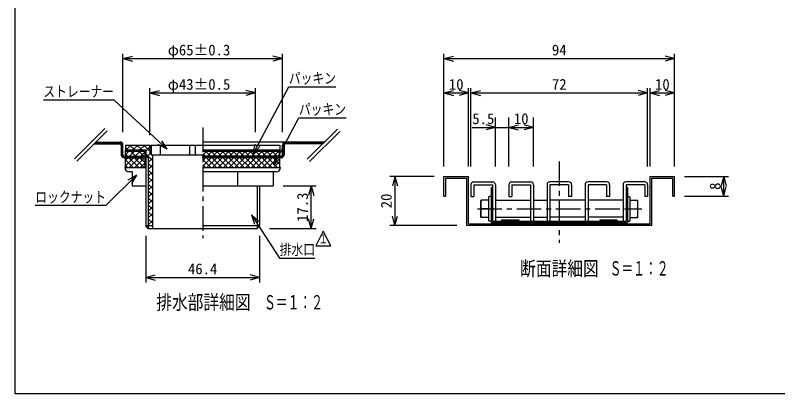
# Model space of a CAD drawing. Units: millimetres, scale not verified, with parts at other scales. Extents: x -1092 to 1092, y -744 to 696.
# Drawn here: x -1092 to 151, y -744 to -127 of the extents above; entities that cross this region are included whole.
import ezdxf
from ezdxf.enums import TextEntityAlignment as Align

# ---------------------------------------------------------------- set-up
doc = ezdxf.new("R2010")
doc.units = ezdxf.units.MM
doc.header["$LTSCALE"] = 8
doc.linetypes.add('CHAIN1', pattern=[8, 5, -1, 1, -1])
for name, color, linetype in [('0-7_枠細線', 5, 'Continuous'), ('0-8_枠中線', 5, 'Continuous'), ('1-2_極細2', 2, 'Continuous'), ('1-3_細線2', 4, 'Continuous'), ('1-5_寸法2', 7, 'Continuous')]:
    doc.layers.add(name, color=color, linetype=linetype)
doc.styles.add('ＭＳ ゴシック', font='')
doc.styles.get('ＭＳ ゴシック').set_extended_font_data('MS Gothic')

msp = doc.modelspace()

# ---------------------------------------------------------------- linework, layer by layer
at = {"layer": '0-7_枠細線'}
for p, q in [((-589.809, -478.848), (-601.809, -502.848)), ((-577.809, -502.848), (-589.809, -478.848)), ((-601.809, -502.848), (-577.809, -502.848))]:
    msp.add_line(p, q, dxfattribs=at)
at = {"layer": '0-8_枠中線'}
msp.add_lwpolyline([(-1092, -744), (-1092, 696), (1092, 696), (1092, -744)], close=True, dxfattribs=at)
at = {"layer": '1-2_極細2', "linetype": 'CHAIN1'}
for p, q in [((-786.46, -310.219), (-786.46, -490.229)), ((-205.163, -365.232), (-205.163, -498.182)), ((-338.615, -442.497), (-70.418, -442.497))]:
    msp.add_line(p, q, dxfattribs=at)
at = {"layer": '1-2_極細2'}
for p, q in [((-946.058, -311.581), (-995.445, -360.968)), ((-942.287, -315.352), (-991.674, -364.739)), ((-566.697, -312.455), (-616.084, -361.842)), ((-562.926, -316.227), (-612.313, -365.613)), ((-961.025, -336.497), (-958.225, -333.697)), ((-960.631, -333.697), (-921.26, -333.697)), ((-958.197, -336.497), (-955.397, -333.697)), ((-955.368, -336.497), (-952.568, -333.697)), ((-952.54, -336.497), (-949.74, -333.697)), ((-949.712, -336.497), (-946.912, -333.697)), ((-946.883, -336.497), (-944.083, -333.697)), ((-944.055, -336.497), (-941.255, -333.697)), ((-941.226, -336.497), (-938.426, -333.697)), ((-938.398, -336.497), (-935.598, -333.697)), ((-935.569, -336.497), (-932.769, -333.697)), ((-932.741, -336.497), (-929.941, -333.697)), ((-929.913, -336.497), (-927.113, -333.697)), ((-927.084, -336.497), (-924.284, -333.697)), ((-924.256, -336.497), (-921.456, -333.697)), ((-921.427, -336.497), (-919.127, -334.196)), ((-919.554, -337.452), (-917.551, -335.449)), ((-587.939, -333.697), (-786.46, -333.697)), ((-656.46, -338.61), (-651.546, -333.697)), ((-651.518, -336.497), (-648.718, -333.697)), ((-648.689, -336.497), (-645.889, -333.697)), ((-645.861, -336.497), (-643.061, -333.697)), ((-643.032, -336.497), (-640.232, -333.697)), ((-640.204, -336.497), (-637.404, -333.697)), ((-637.376, -336.497), (-634.576, -333.697)), ((-634.547, -336.497), (-631.747, -333.697)), ((-631.719, -336.497), (-628.919, -333.697)), ((-628.89, -336.497), (-626.09, -333.697)), ((-626.062, -336.497), (-623.262, -333.697)), ((-623.233, -336.497), (-620.433, -333.697)), ((-620.405, -336.497), (-617.605, -333.697)), ((-617.577, -336.497), (-614.777, -333.697)), ((-614.748, -336.497), (-611.948, -333.697)), ((-611.92, -336.497), (-609.12, -333.697)), ((-609.091, -336.497), (-606.291, -333.697)), ((-606.263, -336.497), (-603.463, -333.697)), ((-603.434, -336.497), (-600.634, -333.697)), ((-600.606, -336.497), (-597.806, -333.697)), ((-597.778, -336.497), (-594.978, -333.697)), ((-594.949, -336.497), (-592.149, -333.697)), ((-592.121, -336.497), (-589.321, -333.697)), ((-963.431, -336.497), (-921.26, -336.497)), ((-919.26, -339.986), (-916.604, -337.33)), ((-919.26, -338.497), (-919.26, -354.497)), ((-919.26, -342.814), (-916.46, -340.014)), ((-919.26, -345.643), (-916.46, -342.843)), ((-919.26, -348.471), (-916.46, -345.671)), ((-916.46, -354.497), (-916.46, -338.497)), ((-912.46, -342.324), (-908.288, -346.497)), ((-911.403, -346.497), (-903.403, -338.497)), ((-904.974, -338.497), (-896.974, -346.497)), ((-900.09, -346.497), (-892.09, -338.497)), ((-893.66, -338.497), (-885.66, -346.497)), ((-888.776, -346.497), (-880.776, -338.497)), ((-882.346, -338.497), (-872.46, -348.383)), ((-879.26, -348.294), (-872.46, -341.494)), ((-656.46, -354.497), (-656.46, -338.497)), ((-656.46, -341.439), (-653.66, -338.639)), ((-656.46, -344.267), (-653.66, -341.467)), ((-656.46, -347.096), (-653.66, -344.296)), ((-656.46, -349.924), (-653.66, -347.124)), ((-653.66, -338.497), (-653.66, -354.497)), ((-590.739, -336.497), (-651.66, -336.497)), ((-919.26, -351.3), (-916.46, -348.5)), ((-919.26, -354.128), (-916.46, -351.328)), ((-918.816, -356.513), (-916.46, -354.157)), ((-917.601, -358.126), (-915.609, -356.134)), ((-915.763, -359.116), (-913.143, -356.497)), ((-914.46, -356.497), (-884.46, -356.497)), ((-913.115, -359.297), (-910.315, -356.497)), ((-912.46, -354.341), (-906.615, -348.497)), ((-912.46, -353.638), (-909.601, -356.497)), ((-912.46, -372.443), (-899.313, -359.297)), ((-912.46, -363.392), (-908.364, -359.297)), ((-910.286, -359.297), (-907.486, -356.497)), ((-907.458, -359.297), (-904.658, -356.497)), ((-906.801, -359.297), (-890.801, -375.297)), ((-906.262, -375.297), (-890.262, -359.297)), ((-905.564, -356.497), (-897.564, -348.497)), ((-904.629, -359.297), (-901.829, -356.497)), ((-904.025, -348.497), (-896.025, -356.497)), ((-901.801, -359.297), (-899.001, -356.497)), ((-898.972, -359.297), (-896.172, -356.497)), ((-897.75, -359.297), (-881.75, -375.297)), ((-897.211, -375.297), (-881.211, -359.297)), ((-896.513, -356.497), (-888.513, -348.497)), ((-896.144, -359.297), (-893.344, -356.497)), ((-893.316, -359.297), (-890.516, -356.497)), ((-890.487, -359.297), (-887.687, -356.497)), ((-890.448, -348.497), (-882.448, -356.497)), ((-888.699, -359.297), (-880.46, -367.536)), ((-887.659, -359.297), (-884.859, -356.497)), ((-887.462, -356.497), (-880.46, -349.494)), ((-884.83, -359.297), (-884.46, -358.926)), ((-879.26, -352.897), (-868.46, -363.697)), ((-878.148, -358.497), (-872.104, -352.452)), ((-875.26, -366.922), (-868.46, -360.122)), ((-786.46, -355.055), (-779.901, -348.497)), ((-786.46, -352.924), (-782.888, -356.497)), ((-658.46, -356.497), (-786.46, -356.497)), ((-786.46, -373.157), (-772.6, -359.297)), ((-786.46, -364.106), (-781.65, -359.297)), ((-781.837, -348.497), (-773.837, -356.497)), ((-780.088, -359.297), (-764.088, -375.297)), ((-779.549, -375.297), (-763.549, -359.297)), ((-778.85, -356.497), (-770.85, -348.497)), ((-772.786, -348.497), (-764.786, -356.497)), ((-771.037, -359.297), (-755.037, -375.297)), ((-770.498, -375.297), (-754.498, -359.297)), ((-769.8, -356.497), (-761.8, -348.497)), ((-763.735, -348.497), (-755.735, -356.497)), ((-761.986, -359.297), (-745.986, -375.297)), ((-761.447, -375.297), (-745.447, -359.297)), ((-760.749, -356.497), (-752.749, -348.497)), ((-754.684, -348.497), (-746.684, -356.497)), ((-752.935, -359.297), (-736.935, -375.297)), ((-752.396, -375.297), (-736.396, -359.297)), ((-751.698, -356.497), (-743.698, -348.497)), ((-745.633, -348.497), (-737.633, -356.497)), ((-743.884, -359.297), (-727.884, -375.297)), ((-743.345, -375.297), (-727.345, -359.297)), ((-742.647, -356.497), (-734.647, -348.497)), ((-736.582, -348.497), (-728.582, -356.497)), ((-734.833, -359.297), (-718.833, -375.297)), ((-734.294, -375.297), (-718.294, -359.297)), ((-733.596, -356.497), (-725.596, -348.497)), ((-727.531, -348.497), (-719.531, -356.497)), ((-725.782, -359.297), (-709.782, -375.297)), ((-725.243, -375.297), (-709.243, -359.297)), ((-724.545, -356.497), (-716.545, -348.497)), ((-718.48, -348.497), (-710.48, -356.497)), ((-716.731, -359.297), (-700.731, -375.297)), ((-716.192, -375.297), (-700.192, -359.297)), ((-715.494, -356.497), (-707.494, -348.497)), ((-709.429, -348.497), (-701.429, -356.497)), ((-707.68, -359.297), (-691.68, -375.297)), ((-707.141, -375.297), (-691.141, -359.297)), ((-706.443, -356.497), (-698.443, -348.497)), ((-700.378, -348.497), (-692.378, -356.497)), ((-698.629, -359.297), (-682.629, -375.297)), ((-698.09, -375.297), (-682.09, -359.297)), ((-697.392, -356.497), (-689.392, -348.497)), ((-691.327, -348.497), (-683.327, -356.497)), ((-689.578, -359.297), (-673.578, -375.297)), ((-689.039, -375.297), (-673.039, -359.297)), ((-688.46, -359.297), (-688.46, -356.497)), ((-688.46, -359.297), (-685.66, -356.497)), ((-688.341, -356.497), (-680.341, -348.497)), ((-685.631, -359.297), (-682.831, -356.497)), ((-682.803, -359.297), (-680.003, -356.497)), ((-682.276, -348.497), (-674.276, -356.497)), ((-680.527, -359.297), (-664.527, -375.297)), ((-679.988, -375.297), (-663.988, -359.297)), ((-679.975, -359.297), (-677.175, -356.497)), ((-679.29, -356.497), (-671.29, -348.497)), ((-677.146, -359.297), (-674.346, -356.497)), ((-674.318, -359.297), (-671.518, -356.497)), ((-673.225, -348.497), (-665.225, -356.497)), ((-671.489, -359.297), (-668.689, -356.497)), ((-671.476, -359.297), (-660.46, -370.313)), ((-670.239, -356.497), (-662.239, -348.497)), ((-668.661, -359.297), (-665.861, -356.497)), ((-665.832, -359.297), (-663.032, -356.497)), ((-664.174, -348.497), (-660.46, -352.211)), ((-663.004, -359.297), (-660.204, -356.497)), ((-662.425, -359.297), (-660.46, -361.262)), ((-661.188, -356.497), (-660.46, -355.769)), ((-660.176, -359.297), (-653.66, -352.781)), ((-657.171, -359.12), (-653.836, -355.786)), ((-656.46, -352.752), (-653.66, -349.952)), ((-912.46, -362.689), (-899.852, -375.297)), ((-912.46, -371.74), (-908.903, -375.297)), ((-888.16, -375.297), (-880.46, -367.596)), ((-875.26, -368.211), (-868.46, -375.011)), ((-875.26, -378.235), (-868.46, -371.435)), ((-786.46, -361.975), (-773.139, -375.297)), ((-786.46, -371.026), (-782.19, -375.297)), ((-670.937, -375.297), (-660.46, -364.819)), ((-875.26, -379.524), (-868.46, -386.324)), ((-875.26, -389.549), (-868.46, -382.749)), ((-661.886, -375.297), (-660.46, -373.87)), ((-875.26, -390.838), (-868.46, -397.638)), ((-875.26, -400.863), (-868.46, -394.063)), ((-393.163, -421.697), (-393.163, -389.697)), ((-393.163, -389.697), (-353.163, -389.697)), ((-390.363, -421.697), (-390.363, -392.497)), ((-390.363, -392.497), (-355.963, -392.497)), ((-355.963, -469.697), (-355.963, -392.497)), ((-353.163, -466.897), (-353.163, -389.697)), ((-57.163, -466.897), (-57.163, -389.697)), ((-57.163, -389.697), (-17.163, -389.697)), ((-54.363, -469.697), (-54.363, -392.497)), ((-54.363, -392.497), (-19.963, -392.497)), ((-19.963, -421.697), (-19.963, -392.497)), ((-17.163, -421.697), (-17.163, -389.697)), ((-875.26, -402.152), (-868.46, -408.952)), ((-875.26, -412.177), (-868.46, -405.377)), ((-316.363, -407.697), (-313.963, -407.697)), ((-93.963, -407.697), (-96.363, -407.697)), ((-93.963, -407.697), (-93.963, -464.897)), ((-875.26, -413.465), (-868.46, -420.265)), ((-875.26, -423.49), (-868.46, -416.69)), ((-393.163, -421.697), (-390.363, -421.697)), ((-19.963, -421.697), (-17.163, -421.697)), ((-875.26, -424.779), (-868.46, -431.579)), ((-875.26, -434.804), (-868.46, -428.004)), ((-875.26, -436.093), (-868.46, -442.893)), ((-875.26, -446.118), (-868.46, -439.318)), ((-875.26, -447.406), (-868.46, -454.206)), ((-320.35, -442.497), (-332.368, -442.497)), ((-89.976, -442.497), (-77.958, -442.497)), ((-875.26, -457.431), (-868.46, -450.631)), ((-875.26, -458.72), (-868.46, -465.52)), ((-875.26, -468.745), (-868.46, -461.945)), ((-875.26, -470.034), (-874.797, -470.497)), ((-54.363, -469.697), (-355.963, -469.697)), ((-353.163, -466.897), (-57.163, -466.897)), ((-313.963, -462.497), (-96.363, -462.497)), ((-299.163, -460.497), (-299.163, -462.497)), ((-299.163, -460.497), (-271.163, -460.497)), ((-299.163, -460.8), (-271.163, -460.8)), ((-299.163, -461.6), (-271.163, -461.6)), ((-299.163, -462.4), (-271.163, -462.4)), ((-299.163, -464.897), (-299.163, -466.897)), ((-299.163, -465.6), (-271.163, -465.6)), ((-299.163, -466.4), (-271.163, -466.4)), ((-299.163, -466.897), (-271.163, -466.897)), ((-296.163, -462.497), (-296.163, -464.897)), ((-296.163, -463.2), (-294.163, -463.2)), ((-296.163, -464), (-294.163, -464)), ((-296.163, -464.8), (-294.163, -464.8)), ((-294.163, -462.497), (-294.163, -464.897)), ((-276.163, -462.497), (-276.163, -464.897)), ((-276.163, -463.2), (-274.163, -463.2)), ((-276.163, -464), (-274.163, -464)), ((-276.163, -464.8), (-274.163, -464.8)), ((-274.163, -462.497), (-274.163, -464.897)), ((-271.163, -460.497), (-271.163, -462.497)), ((-271.163, -464.897), (-271.163, -466.897)), ((-139.163, -460.497), (-139.163, -462.497)), ((-139.163, -460.497), (-111.163, -460.497)), ((-139.163, -460.8), (-111.163, -460.8)), ((-139.163, -461.6), (-111.163, -461.6)), ((-139.163, -462.4), (-111.163, -462.4)), ((-139.163, -464.897), (-139.163, -466.897)), ((-139.163, -465.6), (-111.163, -465.6)), ((-139.163, -466.4), (-111.163, -466.4)), ((-139.163, -466.897), (-111.163, -466.897)), ((-136.163, -462.497), (-136.163, -464.897)), ((-136.163, -463.2), (-134.163, -463.2)), ((-136.163, -464), (-134.163, -464)), ((-136.163, -464.8), (-134.163, -464.8)), ((-134.163, -462.497), (-134.163, -464.897)), ((-116.163, -462.497), (-116.163, -464.897)), ((-116.163, -463.2), (-114.163, -463.2)), ((-116.163, -464), (-114.163, -464)), ((-116.163, -464.8), (-114.163, -464.8)), ((-114.163, -462.497), (-114.163, -464.897)), ((-111.163, -460.497), (-111.163, -462.497)), ((-111.163, -464.897), (-111.163, -466.897))]:
    msp.add_line(p, q, dxfattribs=at)
for points in [[(-914.46, -359.297), (-884.46, -359.297), (-884.46, -356.497)], [(-658.46, -359.297), (-786.46, -359.297), (-786.46, -356.497)], [(-316.363, -407.697), (-316.363, -464.897), (-93.963, -464.897)]]:
    msp.add_lwpolyline(points, dxfattribs=at)
for centre, radius, start, end in [((-921.26, -338.497), 4.8, 0, 90), ((-651.66, -338.497), 4.8, 90, 180), ((-921.26, -338.497), 2, 0, 90), ((-651.66, -338.497), 2, 90, 180), ((-914.46, -354.497), 4.8, 180, 270), ((-914.46, -354.497), 2, 180, 270), ((-658.46, -354.497), 2, 270, 360), ((-658.46, -354.497), 4.8, 270, 360), ((-302.136, -435.496), 31.032, 166.96433, 193.03802), ((-108.189, -435.496), 31.032, 346.96198, 13.03567), ((-302.136, -449.497), 31.032, 166.96198, 193.03567), ((-108.189, -449.497), 31.032, 346.96433, 13.03802)]:
    msp.add_arc(centre, radius, start, end, dxfattribs=at)
at = {"layer": '1-3_細線2'}
for p, q in [((-912.46, -338.497), (-872.46, -338.497)), ((-912.46, -338.497), (-912.46, -346.497)), ((-912.46, -346.497), (-879.26, -346.497)), ((-912.46, -348.497), (-912.46, -346.497)), ((-879.26, -346.497), (-879.26, -470.497)), ((-872.46, -340.897), (-872.46, -338.497)), ((-870.06, -338.497), (-872.46, -340.897)), ((-872.46, -340.897), (-872.46, -352.097)), ((-870.06, -354.497), (-870.06, -338.497)), ((-870.06, -338.497), (-786.46, -338.497)), ((-855.86, -338.497), (-855.86, -354.497)), ((-807.86, -338.497), (-807.86, -354.497)), ((-798.86, -338.497), (-798.86, -354.497)), ((-786.46, -338.497), (-660.46, -338.497)), ((-786.46, -346.497), (-660.46, -346.497)), ((-660.46, -338.497), (-660.46, -346.497)), ((-660.46, -348.497), (-660.46, -346.497)), ((-912.46, -356.497), (-912.46, -348.497)), ((-912.46, -356.497), (-880.46, -356.497)), ((-912.46, -359.297), (-880.46, -359.297)), ((-912.46, -375.297), (-912.46, -359.297)), ((-880.46, -356.497), (-880.46, -348.497)), ((-880.46, -375.297), (-880.46, -359.297)), ((-870.06, -354.497), (-872.46, -352.097)), ((-870.06, -354.497), (-786.46, -354.497)), ((-786.46, -348.497), (-660.46, -348.497)), ((-786.46, -356.497), (-660.46, -356.497)), ((-660.46, -356.497), (-660.46, -348.497)), ((-660.46, -375.297), (-660.46, -359.297)), ((-913.26, -375.297), (-879.26, -375.297)), ((-912.46, -375.297), (-879.26, -375.297)), ((-901.46, -382.497), (-906.06, -382.497)), ((-901.46, -382.497), (-901.46, -405.297)), ((-786.46, -375.297), (-659.66, -375.297)), ((-666.86, -382.497), (-786.46, -382.497)), ((-728.96, -405.297), (-728.96, -382.497)), ((-671.46, -382.497), (-671.46, -405.297)), ((-901.46, -405.297), (-879.26, -405.297)), ((-786.46, -405.297), (-671.46, -405.297)), ((-697.66, -405.297), (-697.66, -474.497)), ((-693.66, -405.297), (-693.66, -470.497)), ((-349.163, -403.297), (-349.163, -422.497)), ((-344.363, -398.497), (-313.963, -398.497)), ((-344.363, -403.297), (-313.963, -403.297)), ((-344.363, -403.297), (-344.363, -422.497)), ((-313.963, -403.297), (-313.963, -462.497)), ((-309.163, -403.297), (-309.163, -462.497)), ((-287.163, -403.297), (-287.163, -422.497)), ((-282.363, -398.497), (-251.963, -398.497)), ((-282.363, -403.297), (-282.363, -422.497)), ((-247.163, -403.297), (-247.163, -462.497)), ((-225.163, -403.297), (-225.163, -462.497)), ((-189.963, -398.497), (-220.363, -398.497)), ((-189.963, -403.297), (-189.963, -422.497)), ((-185.163, -403.297), (-185.163, -422.497)), ((-163.163, -403.297), (-163.163, -462.497)), ((-127.963, -398.497), (-158.363, -398.497)), ((-127.963, -403.297), (-158.363, -403.297)), ((-158.363, -403.297), (-158.363, -462.497)), ((-127.963, -403.297), (-127.963, -422.497)), ((-123.163, -403.297), (-123.163, -422.497)), ((-101.163, -403.297), (-101.163, -462.497)), ((-65.963, -398.497), (-96.363, -398.497)), ((-96.363, -403.297), (-96.363, -462.497)), ((-65.963, -403.297), (-96.363, -403.297)), ((-65.963, -403.297), (-65.963, -422.497)), ((-61.163, -403.297), (-61.163, -422.497)), ((-349.163, -422.497), (-344.363, -422.497)), ((-316.363, -422.497), (-319.55, -422.497)), ((-287.163, -422.497), (-282.363, -422.497)), ((-185.163, -422.497), (-189.963, -422.497)), ((-123.163, -422.497), (-127.963, -422.497)), ((-93.963, -422.497), (-90.776, -422.497)), ((-61.163, -422.497), (-65.963, -422.497)), ((-333.168, -455.697), (-333.168, -429.297)), ((-320.35, -428.497), (-332.368, -428.497)), ((-320.35, -423.297), (-320.35, -444.497)), ((-309.163, -428.697), (-251.963, -428.697)), ((-247.163, -428.697), (-225.163, -428.697)), ((-163.163, -428.697), (-220.363, -428.697)), ((-101.163, -428.697), (-158.363, -428.697)), ((-96.363, -432.157), (-96.363, -448.037)), ((-89.976, -423.297), (-89.976, -461.697)), ((-89.976, -428.497), (-77.957, -428.497)), ((-77.157, -455.697), (-77.157, -429.297)), ((-320.35, -444.497), (-320.35, -461.697)), ((-320.35, -456.497), (-332.368, -456.497)), ((-309.163, -456.297), (-251.963, -456.297)), ((-247.163, -456.297), (-225.163, -456.297)), ((-163.163, -456.297), (-220.363, -456.297)), ((-101.163, -456.297), (-158.363, -456.297)), ((-89.976, -456.497), (-77.957, -456.497)), ((-868.46, -470.497), (-879.26, -470.497)), ((-875.26, -474.497), (-879.26, -470.497)), ((-693.66, -470.497), (-786.46, -470.497)), ((-697.66, -474.497), (-693.66, -470.497)), ((-316.363, -462.497), (-319.55, -462.497)), ((-313.963, -462.497), (-309.163, -462.497)), ((-251.963, -462.497), (-247.163, -462.497)), ((-225.163, -462.497), (-220.363, -462.497)), ((-163.163, -462.497), (-158.363, -462.497)), ((-101.163, -462.497), (-96.363, -462.497)), ((-93.963, -462.497), (-90.776, -462.497)), ((-875.26, -474.497), (-786.46, -474.497)), ((-786.46, -474.497), (-697.66, -474.497))]:
    msp.add_line(p, q, dxfattribs=at)
for points in [[(-912.46, -348.497), (-880.46, -348.497), (-880.46, -346.497)], [(-879.26, -358.497), (-875.26, -358.497), (-875.26, -474.497)], [(-870.06, -354.497), (-868.46, -354.497), (-868.46, -474.497)], [(-282.363, -403.297), (-251.963, -403.297), (-251.963, -462.497)], [(-189.963, -403.297), (-220.363, -403.297), (-220.363, -462.497)]]:
    msp.add_lwpolyline(points, dxfattribs=at)
for centre, radius, start, end in [((-906.06, -375.297), 7.2, 180, 270), ((-666.86, -375.297), 7.2, 270, 360), ((-344.363, -403.297), 4.8, 90, 180), ((-313.963, -403.297), 4.8, 0, 90), ((-282.363, -403.297), 4.8, 90, 180), ((-251.963, -403.297), 4.8, 0, 90), ((-220.363, -403.297), 4.8, 90, 180), ((-189.963, -403.297), 4.8, 0, 90), ((-158.363, -403.297), 4.8, 90, 180), ((-127.963, -403.297), 4.8, 0, 90), ((-96.363, -403.297), 4.8, 90, 180), ((-65.963, -403.297), 4.8, 0, 90), ((-319.55, -423.297), 0.8, 90, 180), ((-90.776, -423.297), 0.8, 0, 90), ((-332.368, -429.297), 0.8, 90, 180), ((-77.957, -429.297), 0.8, 0, 90), ((-332.368, -455.697), 0.8, 180, 270), ((-77.957, -455.697), 0.8, 270, 360), ((-319.55, -461.697), 0.8, 180, 270), ((-90.776, -461.697), 0.8, 270, 360)]:
    msp.add_arc(centre, radius, start, end, dxfattribs=at)
at = {"layer": '1-5_寸法2'}
for p, q in [((-916.46, -317.697), (-916.46, -189.697)), ((-916.46, -197.697), (-901.005, -193.555)), ((-916.46, -197.697), (-901.005, -201.838)), ((-916.46, -197.697), (-656.46, -197.697)), ((-656.46, -197.697), (-671.915, -193.555)), ((-656.46, -197.697), (-671.915, -201.838)), ((-656.46, -317.697), (-656.46, -189.697)), ((-393.163, -373.697), (-393.163, -189.697)), ((-393.163, -197.697), (-377.708, -193.555)), ((-393.163, -197.697), (-377.708, -201.838)), ((-393.163, -197.697), (-17.163, -197.697)), ((-17.163, -197.697), (-32.617, -193.555)), ((-17.163, -197.697), (-32.617, -201.838)), ((-17.163, -373.697), (-17.163, -189.697)), ((-872.46, -322.497), (-872.46, -245.697)), ((-700.46, -317.697), (-700.46, -245.697)), ((-393.163, -373.697), (-393.163, -245.697)), ((-353.163, -373.697), (-353.163, -245.697)), ((-349.163, -373.697), (-349.163, -245.697)), ((-61.163, -373.697), (-61.163, -245.697)), ((-57.163, -373.697), (-57.163, -245.697)), ((-17.163, -373.697), (-17.163, -245.697)), ((-872.46, -253.697), (-857.005, -249.555)), ((-872.46, -253.697), (-857.005, -257.838)), ((-872.46, -253.697), (-700.46, -253.697)), ((-700.46, -253.697), (-715.915, -249.555)), ((-700.46, -253.697), (-715.915, -257.838)), ((-393.163, -253.697), (-377.708, -249.555)), ((-393.163, -253.697), (-377.708, -257.838)), ((-393.163, -253.697), (-353.163, -253.697)), ((-353.163, -253.697), (-368.617, -249.555)), ((-353.163, -253.697), (-368.617, -257.838)), ((-349.163, -253.697), (-333.708, -249.555)), ((-349.163, -253.697), (-333.708, -257.838)), ((-349.163, -253.697), (-61.163, -253.697)), ((-61.163, -253.697), (-76.617, -249.555)), ((-61.163, -253.697), (-76.617, -257.838)), ((-57.163, -253.697), (-41.708, -249.555)), ((-57.163, -253.697), (-41.708, -257.838)), ((-57.163, -253.697), (-17.163, -253.697)), ((-17.163, -253.697), (-32.617, -249.555)), ((-17.163, -253.697), (-32.617, -257.838)), ((-309.163, -373.697), (-309.163, -293.697)), ((-287.163, -373.697), (-287.163, -293.697)), ((-247.163, -373.697), (-247.163, -293.697)), ((-346.982, -309.697), (-287.163, -309.697)), ((-309.163, -309.697), (-324.617, -305.555)), ((-309.163, -309.697), (-324.617, -313.838)), ((-287.163, -309.697), (-271.708, -305.555)), ((-287.163, -309.697), (-271.708, -313.838)), ((-287.163, -309.697), (-247.163, -309.697)), ((-247.163, -309.697), (-262.617, -305.555)), ((-247.163, -309.697), (-262.617, -313.838)), ((-844.634, -345.089), (-853.178, -331.562)), ((-844.634, -345.089), (-858.797, -337.647)), ((-704.269, -352.897), (-700.653, -337.31)), ((-704.269, -352.897), (-693.345, -341.206)), ((-670.342, -370.727), (-666.726, -355.141)), ((-670.342, -370.727), (-659.418, -359.036)), ((-894.409, -387.668), (-908.266, -395.668)), ((-894.409, -387.668), (-902.409, -401.524)), ((-409.163, -389.697), (-481.163, -389.697)), ((-473.163, -389.697), (-477.304, -405.151)), ((-473.163, -389.697), (-469.021, -405.151)), ((-473.163, -389.697), (-473.163, -469.697)), ((-1.163, -389.697), (70.837, -389.697)), ((62.837, -389.697), (58.696, -405.151)), ((62.837, -389.697), (66.979, -405.151)), ((62.837, -421.697), (62.837, -389.697)), ((-655.46, -405.297), (-601.66, -405.297)), ((-609.66, -405.297), (-613.801, -420.751)), ((-609.66, -405.297), (-605.519, -420.751)), ((-609.66, -474.497), (-609.66, -405.297)), ((62.837, -421.697), (58.696, -406.242)), ((62.837, -421.697), (66.979, -406.242)), ((-1.163, -421.697), (70.837, -421.697)), ((-706.776, -452.581), (-694.878, -463.279)), ((-706.776, -452.581), (-701.821, -467.794)), ((-609.66, -474.497), (-613.801, -459.042)), ((-609.66, -474.497), (-605.519, -459.042)), ((-473.163, -469.697), (-477.304, -454.242)), ((-473.163, -469.697), (-469.021, -454.242)), ((-371.963, -469.697), (-481.163, -469.697)), ((-677.66, -474.497), (-601.66, -474.497)), ((-879.26, -486.509), (-879.26, -562.497)), ((-693.66, -486.509), (-693.66, -562.497)), ((-879.26, -554.497), (-863.805, -550.355)), ((-879.26, -554.497), (-863.805, -558.638)), ((-879.26, -554.497), (-693.66, -554.497)), ((-693.66, -554.497), (-709.115, -550.355)), ((-693.66, -554.497), (-709.115, -558.638))]:
    msp.add_line(p, q, dxfattribs=at)
for points in [[(-704.269, -352.897), (-646.05, -243.673), (-569.25, -243.673)], [(-844.634, -345.089), (-931.009, -265.324), (-1046.209, -265.324)], [(-670.342, -370.727), (-629.645, -294.376), (-552.845, -294.376)], [(-894.409, -387.668), (-944.086, -437.344), (-1059.286, -437.344)], [(-706.776, -452.581), (-661.028, -522.923), (-603.428, -522.923)]]:
    msp.add_lwpolyline(points, dxfattribs=at)

# ---------------------------------------------------------------- texts
at = {"layer": '0-7_枠細線', "style": 'ＭＳ ゴシック'}
for s, height, width, p in [('１', 14.66, 0.8, (-598.025, -503.339)), ('断面詳細図', 23.46, 0.8, (-268.946, -558.591)), ('Ｓ＝１：２', 23.46, 0.6, (-123.086, -558.397)), ('排水部詳細図', 23.46, 0.8, (-862.081, -613.665)), ('Ｓ＝１：２', 23.46, 0.6, (-686.446, -613.665))]:
    msp.add_text(s, height=height, dxfattribs=dict(at, width=width)).set_placement(p, align=Align.BOTTOM_LEFT)
at = {"layer": '1-5_寸法2', "style": 'ＭＳ ゴシック'}
for s, p in [('φ65±0.3', (-843.46, -197.697)), ('94', (-217.163, -197.697)), ('φ43±0.5', (-843.46, -253.697)), ('10', (-385.163, -253.697)), ('72', (-217.163, -253.697)), ('10', (-49.163, -253.697)), ('5.5', (-346.982, -309.697)), ('10', (-279.163, -309.697)), ('46.4', (-810.46, -554.497))]:
    msp.add_text(s, height=17.6, dxfattribs=at).set_placement(p, align=Align.BOTTOM_LEFT)
at = {"layer": '1-5_寸法2', "style": 'ＭＳ ゴシック', "width": 0.8}
for s, p in [('パッキン', (-646.05, -243.673)), ('ストレーナー', (-1046.209, -265.324)), ('パッキン', (-629.645, -294.376)), ('ロックナット', (-1059.286, -437.344)), ('排水口', (-661.028, -522.923))]:
    msp.add_text(s, height=17.6, dxfattribs=at).set_placement(p, align=Align.BOTTOM_LEFT)
at = {"layer": '1-5_寸法2', "style": 'ＭＳ ゴシック'}
for s, p in [('8', (62.837, -411.697)), ('17.3', (-609.66, -463.897)), ('20', (-473.163, -441.697))]:
    msp.add_text(s, height=17.6, rotation=90, dxfattribs=at).set_placement(p, align=Align.BOTTOM_LEFT)

doc.saveas('drawing.dxf')
